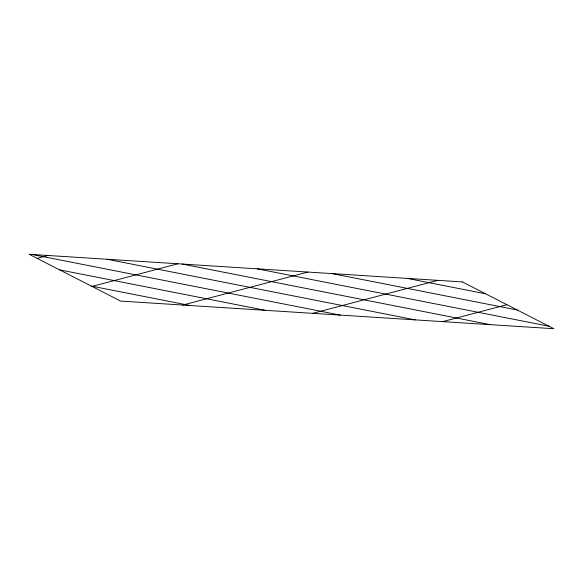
<?xml version="1.0" encoding="UTF-8"?>
<svg xmlns="http://www.w3.org/2000/svg" width="583" height="583" viewBox="0 0 583 583"><rect width="100%" height="100%" fill="white"/><g stroke="black" fill="none" stroke-linecap="round" stroke-linejoin="round"><path stroke-width="0.87" d="M37.101 258.349L47.966 255.485M91.997 286.435L177.932 263.771M182.792 305.047L307.89 272.064M312.75 313.341L437.848 280.35M442.708 321.627L506.897 304.698M407.277 278.397L485.617 293.81M332.244 273.616L517.31 310.025M257.212 268.829L549.011 326.24M182.18 264.048L490.281 324.658M107.148 259.26L415.249 319.878M32.116 254.472L340.217 315.09M59.597 269.856L265.185 310.302M91.291 286.071L190.153 305.521M462.348 281.91L29.15 254.283L120.652 301.09L553.85 328.717L462.348 281.91"/></g></svg>
